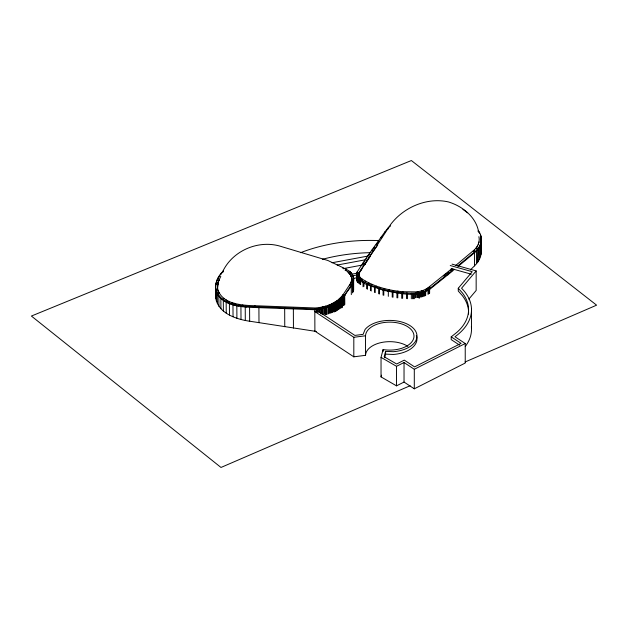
<?xml version="1.0" encoding="UTF-8"?>
<svg xmlns="http://www.w3.org/2000/svg" width="628" height="628" viewBox="0 0 628 628"><rect width="100%" height="100%" fill="white"/><g stroke="black" fill="none" stroke-linecap="round" stroke-linejoin="round"><path stroke-width="0.94" d="M351.743 281.093C352.63 276.312 349.301 271.885 345.007 270.095M351.829 280.685L351.766 278.188M223.387 270.88C217.861 276.163 213.96 284.264 216.338 291.926C223.576 307.477 244.41 307.084 258.987 307.642L314.895 309.73C326.018 309.047 337.927 304.941 344.796 295.717C347.417 289.901 354.475 285.034 353.58 277.929L353.666 279.107L352.449 274.499L349.82 271.461L345.808 268.988L343.061 267.968L343.139 268.713M358.816 274.585L359.177 272.324L362.929 266.602M390.6 225.915L388.489 227.462L385.003 231.748L367.529 256.098L357.104 272.01L356.806 280.598M453.149 270.535L429.607 289.453C415.697 298.072 397.979 293.017 383.072 290.269C375.057 286.368 356.728 284.845 356.806 273.007M356.696 278.016L356.987 272.356M356.837 275.009L356.9 280.064M357.104 272.01L356.83 273.541M356.932 275.409L357.01 280.331M357.042 275.676L357.167 281.713M357.199 276.084L357.308 281.964M357.34 276.336L357.528 281.43M357.56 276.752L357.693 282.639M357.724 276.987L357.984 282.098M358.015 277.403L358.172 282.325M358.203 277.623L358.517 282.741M358.8 274.931L358.926 273.172M358.949 274.931L359.24 276.72L358.973 272.905M358.549 278.031L358.941 283.165M359.004 276.124L359.035 275.292M358.941 273.745L359.177 272.324M359.098 276.351L359.13 275.511M358.973 278.447L359.153 283.377M359.357 276.932L359.271 275.888M359.554 277.309L359.389 276.1M359.185 278.651L359.663 279.052L359.632 283.785M359.695 277.505L359.585 276.477M359.663 279.052L359.868 283.974M359.899 279.24L360.441 279.633L360.409 284.374M359.726 276.673L360.433 278.44L360.119 278.063M360.441 279.633L360.668 284.555M360.817 278.816L360.464 277.607M361.43 279.35L360.849 277.984M361.626 279.507L361.461 278.518M362.121 279.868L361.657 278.675M362.325 280.01L362.152 279.028M363.055 262.944L363.023 263.776L364.515 261.491M360.7 279.805L363.07 281.281L363.039 286.808M363.07 281.281L363.957 281.815L363.926 286.415M377.671 245.187L369.547 256.499L365.08 263.328L365.049 264.16L370.599 255.832M365.48 281.948L365.512 281.116L362.356 279.177M367.498 256.93L367.529 256.098M363.957 281.815L366.65 283.244L366.619 288.817M366.65 283.244L367.474 283.683L367.443 289.257M369.515 257.339L369.547 256.499M368.887 283.754L368.919 282.922L365.512 281.116M367.474 283.683L370.465 285.057L370.434 290.654M371.815 250.125L371.784 250.957L374.531 247.134L374.563 246.302M370.465 285.057L371.25 285.41L371.219 291.015M371.807 285.096L371.839 284.264L368.919 282.922M371.25 285.41L374.492 286.69L374.461 292.318M374.492 286.69L375.238 286.98L375.206 292.609M376.384 286.949L376.415 286.117L371.839 284.264M375.238 286.98L378.715 288.158L378.684 293.794M381.196 237.054L381.165 237.886L382.256 236.371M378.715 288.158L379.438 288.393L379.406 294.037M379.799 288.095L379.83 287.263L376.415 286.117M380.442 288.315L380.474 287.475L379.83 287.263M385.003 231.748L384.972 232.58L385.333 232.132M379.438 288.393L383.104 289.437L383.072 295.089M383.104 289.437L383.818 289.641L383.786 295.293M384.038 289.335L384.069 288.503L380.474 287.475M384.674 289.516L384.705 288.676L384.069 288.503M387.649 228.451L387.617 229.283L388.457 228.294M388.269 228.514L388.3 227.681M387.594 291.368L387.625 290.536M383.818 289.641L388.347 290.709L388.316 296.361M389.046 290.544L389.085 289.712L384.705 288.676M388.347 290.709L392.257 291.447L392.225 297.099M392.877 291.274L392.908 290.434L389.085 289.712M392.257 291.447L393.018 291.596L392.987 297.24M393.56 291.4L393.591 290.568L392.908 290.434M393.018 291.596L396.967 292.169L396.935 297.813M397.43 291.965L397.461 291.133L393.591 290.568M396.967 292.169L397.791 292.295L397.76 297.931M398.176 292.075L398.207 291.243L397.461 291.133M397.791 292.295L401.739 292.703L401.708 298.331M401.739 292.703L402.65 292.805L402.619 298.426M402.862 292.57L402.893 291.737L398.207 291.243M402.65 292.805L406.544 293.048L406.512 298.653M406.544 293.048L407.564 293.119L407.533 298.716M453.903 269.914L453.934 269.082L429.638 288.621C424.402 292.428 417.675 293.355 411.356 293.213L411.324 298.779M412.51 293.245L412.478 298.81M413.766 293.221L413.734 298.779M414.221 293.221L414.19 298.771M415.446 293.143L415.414 297.743M415.917 293.119L415.885 297.711M416.961 292.734L416.992 291.902L422.558 290.686L426.985 288.613L452.011 268.556M417.102 293.001L417.07 297.586M417.581 292.954L417.549 297.531M418.012 292.577L418.044 291.745M418.429 292.515L418.46 291.682M418.719 292.781L418.688 297.531M419.198 292.719L419.166 298.441M419.708 292.624L419.677 297.358M420.799 292.413L420.768 297.138M421.302 292.295L421.27 297.013M421.223 291.91L421.255 291.078M421.647 291.784L421.678 290.952M422.322 292.044L422.291 296.746M422.825 291.894L422.793 296.597M422.958 291.368L422.989 290.536M423.774 291.604L423.743 296.298M424.277 291.431L424.245 296.11M425.156 291.109L425.125 295.78M425.698 290.882L425.666 295.537M425.98 290.034L426.012 289.202M426.954 289.453L426.985 288.613M427.338 289.17L427.37 288.338M427.817 288.817L427.849 287.985M428.029 289.712L427.998 294.328M428.704 289.304L428.673 293.896M429.136 288.99L429.105 293.574M429.638 288.621L429.607 293.19M446.068 274.303L446.1 273.47M447.897 274.907L447.929 274.075M478.905 236.654C480.09 241.348 477.979 246.278 474.635 249.583L474.485 250.525L473.276 251.632M478.238 230.963L478.238 231.52L478.269 230.68C483.796 237.235 481.244 247.244 474.564 251.93L474.533 265.84L470.403 269.883M476.22 248.57L476.267 247.707M476.393 250.25L476.362 251.082L474.533 252.762L458.322 266.241M474.533 265.84L476.519 263.697L476.55 250.109M476.644 247.919L477.492 245.838M477.578 245.65L477.461 246.671M477.939 248.531L477.908 261.852L476.519 263.697M478.293 248.099L477.908 261.852M478.379 244.716L478.41 243.884M478.858 232.36L478.889 231.528M478.968 242.73L478.999 241.89M479.462 233.467L479.494 232.627M479.549 246.184L479.517 259.129L478.214 261.429M476.519 250.941L479.517 247.016L479.659 245.956M480.381 235.437L480.412 234.605M480.624 243.75L480.475 256.774L479.517 259.129M480.475 256.774L481.346 251.969L480.797 247.142L480.828 235.712M481.017 236.591L480.985 248.146M481.119 242.063L481.087 254.379M481.346 251.969L481.284 237.831M479.619 246.788L481.087 242.895L481.378 239.951M215.742 295.623C215.914 312.438 235.838 319.322 249.661 321.214L249.575 306.495C237.125 306.064 218.984 303.183 215.718 288.723M217.586 288.801L218.081 282.145L220.789 276.351M217.516 287.2L218.081 282.145M481.268 241.403L481.346 240.783M217.61 289.202L217.524 288.456C221.99 305.71 245.218 305.412 259.395 305.883L315.123 307.971C325.524 307.304 336.624 303.403 343.029 294.783L350.628 283.252L351.751 279.86M249.575 306.495L314.809 308.984C325.932 308.293 337.848 304.195 344.709 294.972L352.363 283.361L353.564 279.727L353.643 280.473M452.05 264.145L476.157 270.919L461.549 288.236A74.512 43.018 0 0 1 454.962 336.749L465.23 343.516L465.23 363.047L414.299 388.818L404.032 382.052L396.527 385.851L381.039 376.91L381.039 357.371L383.096 349.568A24.233 13.989 0 0 0 413.538 338.814A24.233 13.989 0 0 0 392.398 322.211A24.233 13.989 0 0 0 365.535 335.776L353.815 337.291L314.832 311.559M319.095 311.802L354.883 335.423L363.102 334.355L365.104 329.449A27.232 15.724 0 0 1 411.701 326.803A27.232 15.724 0 0 1 393.434 351.696L385.592 351.374L384.163 356.775L396.661 363.997L404.299 360.127L414.574 366.893L461.093 343.359L451.21 336.844L456.894 332.338A71.576 41.322 0 0 0 462.271 292.766L458.267 288.252L472.232 271.704L450.245 265.518M384.642 357.74L385.592 354.137L385.592 351.374M381.039 376.91L381.502 375.175M359.051 273.431L361.83 269.074M218.167 282.969L218.23 281.736M351.452 282.31L351.272 282.726L351.185 281.98M351.272 282.804L351.452 282.388M218.913 280.834L219.023 279.617M222.116 272.866C231.756 250.651 258.971 239.009 281.846 246.71L327.91 260.502L342.833 267.599M360.7 270.605L390.49 224.675C403.411 207.373 427.001 196.996 448.47 201.941C462.373 206.157 476.032 216.872 478.63 231.873M365.512 259.976L366.509 258.453M364.005 264.969L365.08 263.328M368.039 256.185L369.641 253.948M376.196 244.818L378.959 240.971M468.849 299.116L476.157 290.458L476.157 270.919M340.313 298.904L340.871 297.436M223.466 271.626L223.011 272.073L222.924 271.327M474.635 249.583L455.708 265.479M446.814 273.69L449.028 271.846M450.504 270.613L451.979 269.388M457.616 266.021L474.564 251.93M428.579 288.213L430.101 287.004M443.792 276.116L445.315 274.907M381.039 357.371L396.527 366.312L404.032 362.521L414.299 369.28L414.299 388.818M414.299 369.28L465.23 343.516M410.147 385.733L220.993 467.46L31.4 316.049L411.371 160.54L596.6 305.169L465.089 361.987M326.552 306.66L325.861 306.872L325.783 306.126M325.649 307.21L325.665 314.628M325.736 307.963L325.736 314.612M324.064 307.626L324.142 314.031M332.055 262.747L367.804 256.091M337.181 265.047L365.41 259.796M343.948 268.478L365.504 264.466M351.735 274.185L357.371 273.133M352.575 275.802L357.395 274.907M353.54 278.392L357.395 277.678M314.832 331.097L353.815 356.83L365.535 355.315A24.233 13.989 0 0 1 381.439 342.511A24.233 13.989 0 0 1 407.902 346.381M416.992 291.902L402.893 291.737M407.564 293.119L411.356 293.213M249.332 321.159L316.324 331.458M385.592 354.137L393.434 354.459A27.232 15.724 0 0 0 416.333 335.454M451.163 268.541L471.322 274.208M345.777 269.695L345.69 268.949M459.57 345.117L451.21 339.615L451.21 336.844M351.091 272.709L351.178 273.455L349.615 271.32M349.561 274.161L348.108 272.042M462.899 209.352L467.632 212.821M349.733 274.334L349.474 273.337M350.793 275.81L349.655 273.502M351.499 277.38L349.796 273.698M353.376 285.026L353.376 277.309L352.598 274.821M218.85 293.252L217.994 290.96M356.806 275.841L356.665 274.891M351.499 277.301L351.578 277.702M480.797 236.544L481.284 239.417M353.211 276.179L353.376 277.309M353.462 280.19L353.54 290.678M352.449 274.499L352.536 275.245M353.156 281.548L353.234 282.294M352.952 282.027L353.03 291.557M351.499 273.164L351.586 273.91L351.311 272.913M352.363 283.361L352.449 292.899M351.421 276.555L351.578 277.623M351.664 280.269L351.743 281.014M352.057 283.84L352.135 284.586M350.714 274.986L350.919 275.998M349.82 271.461L349.906 272.207M351.24 285.096L351.319 294.626M350.628 283.252L350.714 284.005M350.361 283.668L350.448 284.413M348.257 272.136L348.336 272.882M349.545 284.924L349.631 285.669M346.381 269.286L346.468 270.032M345.895 269.035L345.973 269.781M343.296 268.038L343.383 268.784M344.709 294.972L344.796 304.454M344.568 295.168L344.654 295.914M344.089 295.851L344.175 305.318M343.924 296.055L344.011 304.556M343.383 296.73L343.469 305.224M343.029 294.783L343.116 295.529M343.202 296.926L343.288 305.42M342.896 294.972L342.982 295.717M342.441 295.623L342.378 296.549L342.291 295.804M342.605 297.601L342.684 306.079M342.409 297.79L342.496 307.233M341.773 296.455L341.695 297.374L341.616 296.628M341.75 298.457L341.836 307.885M341.554 298.638L341.632 307.1M341.035 297.272L341.122 298.017M340.823 299.297L340.91 307.744M340.619 299.462L340.706 307.908M340.235 298.08L340.313 298.826M340.062 298.237L340.141 298.983M339.834 300.121L339.913 308.552M339.622 300.278L339.709 308.701M339.363 298.873L339.261 299.768L339.183 299.022M338.775 300.922L338.861 309.329M338.563 301.063L338.649 309.471M337.652 301.707L337.731 310.083M337.424 300.412L337.511 301.157M337.244 300.529L337.33 301.275M337.448 301.833L337.526 310.208M336.365 301.15L336.451 301.895M336.467 302.461L336.553 310.813M336.192 301.259L336.27 302.005M336.27 302.578L336.349 310.923M335.25 301.864L335.328 302.61M335.085 301.958L335.164 302.704M335.226 303.198L335.305 311.519M335.038 303.3L335.116 311.614M334.072 302.555L334.159 303.3M333.923 303.905L334.01 312.187M333.751 303.991L333.837 311.606M332.848 303.222L332.926 303.968M332.573 304.58L332.659 312.171M332.424 304.651L332.51 312.234M331.568 303.866L331.655 304.611M331.278 305.177L331.356 312.728M331.144 305.232L331.231 312.783M330.352 304.423L330.438 305.169M330.265 304.462L330.352 305.208M329.936 305.742L330.014 313.262M329.818 305.781L329.904 313.301M329.096 304.957L329.111 305.726M328.546 306.276L328.632 313.757M328.46 306.299L328.546 313.78M327.8 305.451L327.84 306.213M327.141 306.762L327.219 314.204M326.379 306.998L326.458 314.416M325.123 306.323L325.178 307.076M323.679 306.7L323.765 307.445M322.643 307.948L322.729 314.565M322.525 307.971L322.604 314.589M322.313 307.006L322.392 307.751M322.243 307.021L322.321 307.767M321.12 308.246L321.198 313.851M320.971 308.277L321.049 313.874M319.448 307.524L319.534 308.269M319.581 308.505L319.66 312.14M319.322 307.539L319.401 308.285M319.401 308.529L319.479 312.163M318.035 308.709L318.113 312.328M317.823 308.733L317.901 312.344M316.481 308.866L316.567 312.461M316.237 308.89L316.324 312.477M314.809 308.984L314.895 331.403M293.355 308.183L293.441 328.075M284.672 307.861L284.759 326.725M258.909 306.896L258.987 322.721M254.897 305.687L254.984 306.433M254.403 306.7L254.489 307.445M246.168 306.338L246.247 307.084M245.226 306.299L245.305 320.508M242.769 304.957L242.855 305.71M242.094 305.962L242.18 306.707M240.924 305.836L241.011 319.519M239.025 304.368L239.111 305.114M238.177 305.341L238.263 306.095M236.827 305.106L236.905 318.27M235.469 303.56L235.555 304.305M234.464 304.502L234.542 305.247M234.056 303.198L234.134 303.944M232.964 304.117L233.043 316.779M232.14 302.539L232.227 303.285M230.978 303.434L231.065 304.18M229.393 302.884L229.479 315.052M229.071 301.307L229.149 302.052M227.768 302.147L227.854 302.892M227.532 300.608L227.611 301.354M226.292 299.878L226.378 300.624M226.159 301.416L226.245 313.121M224.863 300.655L224.95 301.401M221.441 273.007L221.142 274.185L221.056 273.439M223.843 298.261L223.929 299.007M223.301 299.729L223.38 310.993M219.776 275.166L219.855 275.912M222.304 298.959L222.391 299.705M219.455 275.59L218.466 278.094L218.379 277.348M220.852 297.837L220.93 308.709M218.827 280.01L218.913 280.755M218.12 277.78L217.351 280.292L217.272 279.546M220.122 297.083L220.2 297.829M219.046 293.064L219.133 293.81M217.712 283.84L217.79 284.586M218.764 292.428L218.85 293.174L217.916 290.214M217.618 284.264L217.704 285.01M217.06 279.978L217.147 280.724M218.842 295.764L218.921 306.276M217.469 285.928L217.555 286.674M217.429 286.376L217.516 287.122M217.508 287.977L217.61 289.28M218.34 295.042L218.426 295.788M216.448 281.736L216.534 282.482M216.291 282.184L215.891 285.128L215.812 284.382M217.304 293.535L217.382 303.732M216.998 292.852L217.084 293.598M215.914 283.919L215.993 284.665M215.663 286.078L215.796 298.441M216.111 290.529L216.338 301.11M215.694 288.205L215.796 289.477M351.845 278.934L351.853 279.382M481.252 238.664L481.268 252.676M480.593 244.582L480.593 256.326M471.487 308.772L471.487 328.311M458.267 288.252L458.267 291.023L462.271 295.537A71.576 41.322 0 0 1 468.519 314.063M404.032 362.521L404.032 382.052M396.527 366.312L396.527 385.851M383.096 349.568L383.096 351.523M365.535 335.776L365.535 355.315M353.815 337.291L353.815 356.83M353.658 278.675L353.643 290.207M353.289 276.924L353.234 292.051M324.236 308.348L324.236 314.016M322.321 259.34A123.363 71.223 0 0 1 371.054 252.652M300.561 252.699A123.363 71.223 0 0 1 378.606 240.595M471.361 326.591A74.512 43.018 0 0 1 465.27 346.491"/></g></svg>
